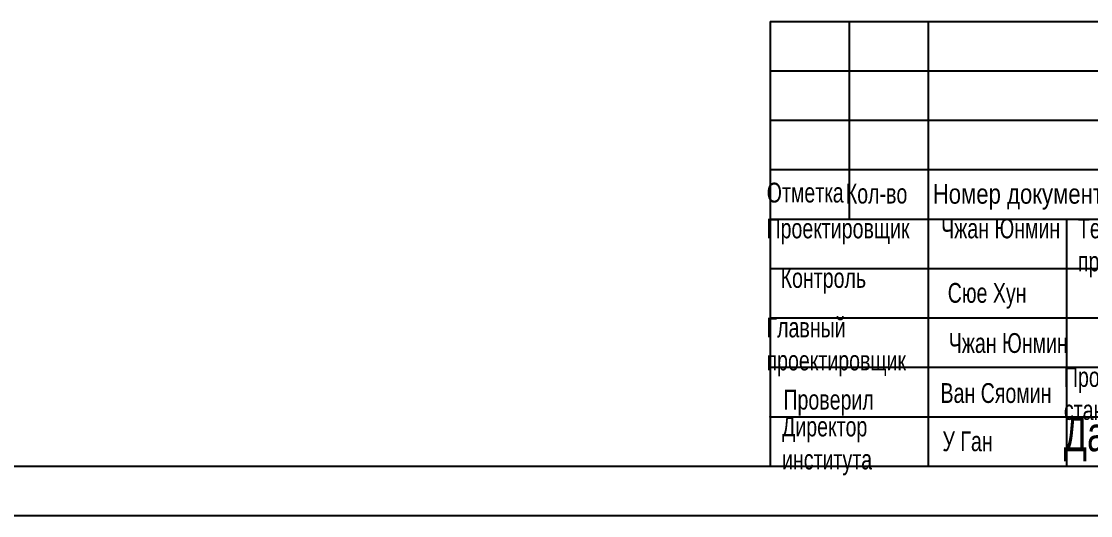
# Model space of a CAD drawing. Header units: millimetres. Extents: x 0 to 21000, y -315 to 14850.
# Drawn here: x 7992 to 13385, y 0 to 2495 of the extents above; entities that cross this region are included whole.
import ezdxf

# ---------------------------------------------------------------- set-up
doc = ezdxf.new("R2010")
doc.units = ezdxf.units.MM
doc.header["$LTSCALE"] = 500
for name, color, linetype in [('01', 7, 'Continuous'), ('02', 1, 'Continuous'), ('THICK', 7, 'Continuous')]:
    doc.layers.add(name, color=color, linetype=linetype)
doc.styles.get("Standard").update_dxf_attribs({"font": 'isocp', "width": 0.707, "bigfont": 'intecad.shx'})

# ---------------------------------------------------------------- blocks, each defined once
blk = doc.blocks.new('*U100')
at = {"layer": '01'}
blk.add_lwpolyline([(25, 5), (415, 5)], dxfattribs=at)
at = {"layer": '02'}
blk.add_lwpolyline([(0, 0), (420, 0)], dxfattribs=at)

msp = doc.modelspace()

# ---------------------------------------------------------------- linework, layer by layer
at = {"layer": 'THICK'}
for p, q in [((11768.7, 2495.3), (11768.7, 250)), ((11768.7, 2495.3), (20750, 2495.3)), ((12167.8, 2494.2), (12167.8, 2495.3)), ((12167.9, 1497.4), (12167.9, 2495.3)), ((12567.1, 250), (12567.1, 2495.3)), ((11768.7, 1746.9), (14762.5, 1746.9)), ((11768.7, 1497.4), (14762.5, 1497.4)), ((13265.6, 250), (13265.6, 1497.4)), ((11768.7, 250), (20750, 250))]:
    msp.add_line(p, q, dxfattribs=at)
at = {"layer": 'THICK', "color": 3}
for p, q in [((11768.7, 2245.8), (14762.5, 2245.8)), ((11768.7, 1996.4), (14762.5, 1996.4)), ((11768.7, 1247.9), (14762.5, 1247.9)), ((11768.7, 998.4), (14762.5, 998.4)), ((11768.7, 749), (14762.5, 749)), ((11768.7, 499.5), (14762.5, 499.5))]:
    msp.add_line(p, q, dxfattribs=at)
for p in [(11768.7, 499.5), (11768.7, 250)]:
    msp.add_point(p, dxfattribs=at)

# ---------------------------------------------------------------- block references
at = {"layer": '02', "xscale": 50, "yscale": 50, "zscale": 50}
msp.add_blockref('*U100', (0, 0), dxfattribs=at)

# ---------------------------------------------------------------- texts
at = {"layer": '02', "attachment_point": 1}
for s, insert, char_height in [('{\\fArial|b0|i0|c204|p34;\\C0;Отметка}', (11750.9, 1680.9), 100), ('{\\fArial|b0|i0|c204|p34;\\C0;Технологическая\\Pпроверка}', (13320.8, 1500), 100), ('{\\fArial|b0|i0|c204|p34;\\C0;Контроль}', (11821.3, 1250), 100), ('{\\fArial|b0|i0|c204|p34;\\C0;Сюе Хун}', (12664.1, 1174.6), 100), ('{\\fArial|b0|i0|c204|p34;\\C0;Чжан Юнмин}', (12669.3, 921.5), 100), ('{\\fArial|b0|i0|c204|p34;\\C0;Ван Сяомин}', (12627.7, 669), 100), ('{\\fArial|b0|i0|c204|p34;\\C0;Проверил}', (11835.4, 635.4), 100), ('{\\fArial|b0|i0|c204|p34;\\C0;Директор\\Pинститута}', (11828.4, 500), 100), ('{\\fArial|b0|i0|c204|p34;\\C0;Дата}', (13250, 500), 175), ('{\\fArial|b0|i0|c204|p34;\\C0;У Ган}', (12637.6, 425.4), 100)]:
    msp.add_mtext(s, dxfattribs=dict(at, insert=insert, char_height=char_height))
at = {"layer": '02', "char_height": 100, "attachment_point": 1}
for s, insert, width in [('{\\fArial|b0|i0|c204|p34;\\C0;Кол-во}', (12150, 1675.8), 65.56), ('{\\fArial|b0|i0|c204|p34;\\W0.8;\\C0;Номер\\fArial|b0|i0|c0|p34; \\fArial|b0|i0|c204|p34;документа}', (12588.4, 1674.8), 1108.722), ('{\\fArial|b0|i0|c204|p34;\\C0;Проектировщик}', (11750, 1500), 99.503), ('{\\fArial|b0|i0|c204|p34;\\C0;Главный\\Pпроектировщик}', (11750, 1000), 78.385), ('{\\fArial|b0|i0|c204|p34;\\C0;Проверка\\Pстандартов}', (13250, 750), 748.45)]:
    msp.add_mtext(s, dxfattribs=dict(at, insert=insert, width=width))
at = {"layer": '02', "color": 0, "insert": (12630.9, 1500), "char_height": 100, "attachment_point": 1}
msp.add_mtext('{\\fArial|b0|i0|c204|p34;Чжан Юнмин}', dxfattribs=at)

doc.saveas('drawing.dxf')
